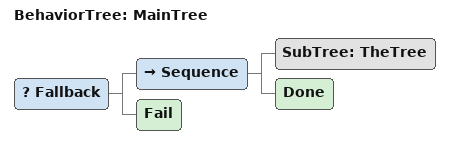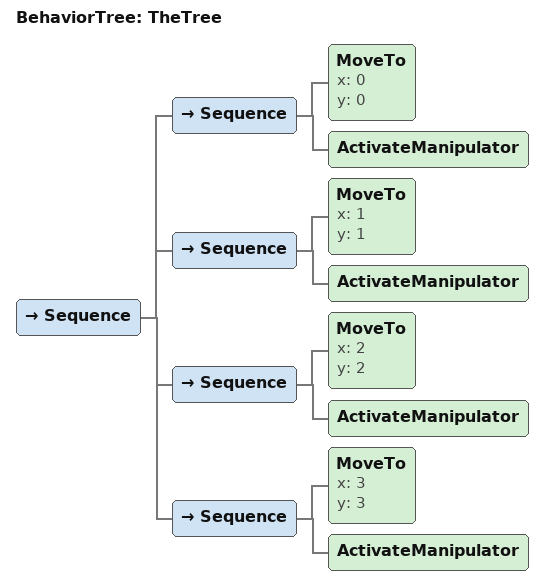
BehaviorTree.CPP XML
<root BTCPP_format="4" main_tree_to_execute="MainTree">
    <BehaviorTree ID="MainTree">
        <Fallback>
            <Sequence>
                <SubTree ID="TheTree" />
                <Done/>
            </Sequence>
            <Fail />
        </Fallback>
    </BehaviorTree>

    <BehaviorTree ID="TheTree">
        <Sequence>
            <Sequence>
                <MoveTo x="0" y="0"/>
                <ActivateManipulator/>
            </Sequence>
            <Sequence>
                <MoveTo x="1" y="1"/>
                <ActivateManipulator/>
            </Sequence>
            <Sequence>
                <MoveTo x="2" y="2"/>
                <ActivateManipulator/>
            </Sequence>
            <Sequence>
                <MoveTo x="3" y="3"/>
                <ActivateManipulator/>
            </Sequence>
        </Sequence>
     </BehaviorTree>
</root>
